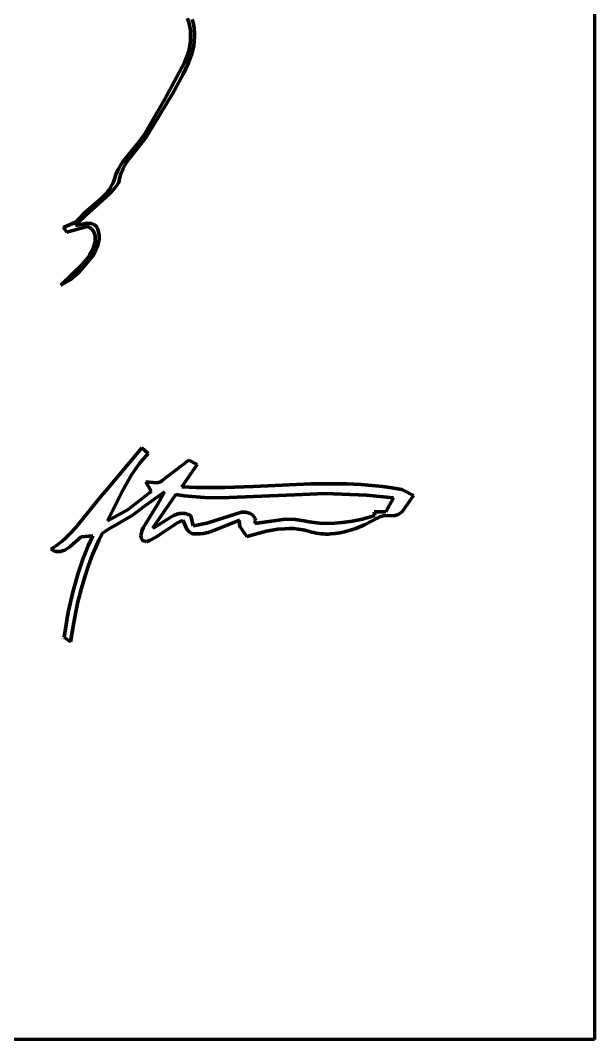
# Model space of a CAD drawing. Header units: millimetres. Extents: x 0 to 14.2, y 0 to 19.5.
# Drawn here: x 11.964 to 14.222, y 0 to 4.011 of the extents above; entities that cross this region are included whole.
import ezdxf

# ---------------------------------------------------------------- set-up
doc = ezdxf.new("R2010")
doc.units = ezdxf.units.MM
doc.layers.add('color#010101ff', color=7, linetype='CONTINUOUS', lineweight=100)
doc.layers.add('color#fdfdfdff', color=7, linetype='CONTINUOUS', lineweight=100)

msp = doc.modelspace()

# ---------------------------------------------------------------- linework, layer by layer
at = {"layer": 'color#010101ff'}
for p, q in [((12.6237, 4.0104), (12.6212, 4.0177)), ((12.6397, 4.0142), (12.642, 4.006)), ((12.6259, 4.003), (12.6237, 4.0104)), ((12.6278, 3.9955), (12.6259, 4.003)), ((12.6308, 3.9802), (12.6278, 3.9955)), ((12.6326, 3.9647), (12.6308, 3.9802)), ((12.642, 4.006), (12.6439, 3.9976)), ((12.6439, 3.9976), (12.6455, 3.9891)), ((12.6455, 3.9891), (12.6467, 3.9805)), ((12.6467, 3.9805), (12.6476, 3.9719)), ((12.6476, 3.9719), (12.6482, 3.9632)), ((12.6312, 3.9183), (12.6328, 3.9336)), ((12.6333, 3.9491), (12.6326, 3.9647)), ((12.6328, 3.9336), (12.6333, 3.9491)), ((12.6484, 3.9458), (12.6474, 3.9285)), ((12.6482, 3.9632), (12.6484, 3.9458)), ((12.6202, 3.8734), (12.6268, 3.8958)), ((12.6268, 3.8958), (12.6286, 3.9033)), ((12.6286, 3.9033), (12.6312, 3.9183)), ((12.6421, 3.8947), (12.6379, 3.8786)), ((12.6453, 3.9114), (12.6421, 3.8947)), ((12.6474, 3.9285), (12.6453, 3.9114)), ((12.6093, 3.8445), (12.6202, 3.8734)), ((12.6379, 3.8786), (12.6242, 3.8437)), ((12.532, 3.7011), (12.6093, 3.8445)), ((12.6242, 3.8437), (12.6036, 3.7983)), ((12.6036, 3.7983), (12.5624, 3.7214)), ((12.4519, 3.563), (12.532, 3.7011)), ((12.5624, 3.7214), (12.4642, 3.5621)), ((12.4216, 3.5222), (12.4519, 3.563)), ((12.4563, 3.549), (12.4337, 3.5179)), ((12.4642, 3.5621), (12.4563, 3.549)), ((12.3647, 3.4528), (12.4216, 3.5222)), ((12.4337, 3.5179), (12.3815, 3.4509)), ((12.3475, 3.4241), (12.3647, 3.4528)), ((12.3815, 3.4509), (12.3734, 3.438)), ((12.3388, 3.4036), (12.3475, 3.4241)), ((12.3603, 3.4107), (12.3577, 3.4035)), ((12.3632, 3.4178), (12.3603, 3.4107)), ((12.3663, 3.4246), (12.3632, 3.4178)), ((12.3734, 3.438), (12.3663, 3.4246)), ((12.3249, 3.3646), (12.3284, 3.3719)), ((12.3284, 3.3719), (12.3314, 3.3794)), ((12.3314, 3.3794), (12.334, 3.3872)), ((12.334, 3.3872), (12.3388, 3.4036)), ((12.3513, 3.3729), (12.3416, 3.359)), ((12.3523, 3.3808), (12.3513, 3.3729)), ((12.3537, 3.3886), (12.3523, 3.3808)), ((12.3556, 3.3962), (12.3537, 3.3886)), ((12.3577, 3.4035), (12.3556, 3.3962)), ((12.2979, 3.3262), (12.308, 3.3382)), ((12.308, 3.3382), (12.3127, 3.3444)), ((12.3127, 3.3444), (12.3171, 3.3509)), ((12.3312, 3.3459), (12.3144, 3.3274)), ((12.3171, 3.3509), (12.3212, 3.3577)), ((12.3212, 3.3577), (12.3249, 3.3646)), ((12.3416, 3.359), (12.3312, 3.3459)), ((12.2149, 3.2521), (12.2813, 3.3094)), ((12.3144, 3.3274), (12.221, 3.2445)), ((12.2813, 3.3094), (12.2979, 3.3262)), ((12.1983, 3.2355), (12.2149, 3.2521)), ((12.1336, 3.195), (12.1835, 3.2176)), ((12.1911, 3.2158), (12.18, 3.2035)), ((12.18, 3.2035), (12.2263, 3.2121)), ((12.1835, 3.2176), (12.1882, 3.2238)), ((12.1882, 3.2238), (12.1983, 3.2355)), ((12.221, 3.2445), (12.1911, 3.2158)), ((12.2263, 3.2121), (12.2388, 3.2119)), ((12.2388, 3.2119), (12.2447, 3.2107)), ((12.2447, 3.2107), (12.2503, 3.2087)), ((12.2503, 3.2087), (12.2555, 3.2057)), ((12.1461, 3.177), (12.1336, 3.195)), ((12.2257, 3.2), (12.1461, 3.177)), ((12.23, 3.1985), (12.2257, 3.2)), ((12.234, 3.1967), (12.23, 3.1985)), ((12.2376, 3.1946), (12.234, 3.1967)), ((12.2409, 3.1922), (12.2376, 3.1946)), ((12.2439, 3.1897), (12.2409, 3.1922)), ((12.2465, 3.1868), (12.2439, 3.1897)), ((12.2489, 3.1838), (12.2465, 3.1868)), ((12.2509, 3.1806), (12.2489, 3.1838)), ((12.2527, 3.1773), (12.2509, 3.1806)), ((12.2553, 3.1701), (12.2527, 3.1773)), ((12.257, 3.1624), (12.2553, 3.1701)), ((12.2555, 3.2057), (12.258, 3.2038)), ((12.258, 3.2038), (12.2603, 3.2015)), ((12.2603, 3.2015), (12.2626, 3.199)), ((12.2626, 3.199), (12.2647, 3.1961)), ((12.2647, 3.1961), (12.268, 3.1887)), ((12.268, 3.1887), (12.2714, 3.1772)), ((12.2714, 3.1772), (12.2731, 3.1654)), ((12.2494, 3.1136), (12.2547, 3.1295)), ((12.2547, 3.1295), (12.257, 3.142)), ((12.2576, 3.1544), (12.257, 3.1624)), ((12.257, 3.142), (12.2576, 3.1544)), ((12.2728, 3.1494), (12.268, 3.1255)), ((12.2731, 3.1654), (12.2728, 3.1494)), ((12.2258, 3.0734), (12.2361, 3.0886)), ((12.2361, 3.0886), (12.2421, 3.0994)), ((12.2421, 3.0994), (12.2494, 3.1136)), ((12.268, 3.1255), (12.2498, 3.0851)), ((12.123, 2.9693), (12.2061, 3.0503)), ((12.2498, 3.0851), (12.1917, 3.0166)), ((12.2061, 3.0503), (12.2258, 3.0734)), ((12.1917, 3.0166), (12.1594, 2.9902)), ((12.1339, 2.9746), (12.123, 2.9693)), ((12.1594, 2.9902), (12.1339, 2.9746)), ((12.2993, 2.1596), (12.4407, 2.3289)), ((12.4407, 2.3289), (12.4665, 2.306)), ((12.459, 2.2984), (12.4446, 2.2824)), ((12.4665, 2.306), (12.459, 2.2984)), ((12.4186, 2.2487), (12.401, 2.2219)), ((12.4312, 2.2658), (12.4186, 2.2487)), ((12.4446, 2.2824), (12.4312, 2.2658)), ((12.5208, 2.1997), (12.6255, 2.2804)), ((12.6584, 2.2624), (12.5988, 2.1755)), ((12.6255, 2.2804), (12.6584, 2.2624)), ((12.401, 2.2219), (12.3645, 2.1564)), ((12.4785, 2.1575), (12.457, 2.1947)), ((12.457, 2.1947), (12.5003, 2.1915)), ((12.5003, 2.1915), (12.511, 2.1934)), ((12.511, 2.1934), (12.517, 2.1965)), ((12.517, 2.1965), (12.5208, 2.1997)), ((12.5988, 2.1755), (12.627, 2.1741)), ((12.627, 2.1741), (12.6552, 2.1731)), ((12.6552, 2.1731), (12.6834, 2.1725)), ((12.6834, 2.1725), (12.7116, 2.1723)), ((12.7116, 2.1723), (12.768, 2.1728)), ((12.768, 2.1728), (12.8808, 2.1766)), ((12.8808, 2.1766), (13.1065, 2.1863)), ((13.1065, 2.1863), (13.1628, 2.1873)), ((13.1628, 2.1873), (13.191, 2.1874)), ((13.191, 2.1874), (13.2192, 2.1872)), ((13.2192, 2.1872), (13.2473, 2.1865)), ((13.2473, 2.1865), (13.2755, 2.1855)), ((13.2755, 2.1855), (13.3036, 2.184)), ((13.3036, 2.184), (13.3317, 2.182)), ((13.3317, 2.182), (13.3599, 2.1794)), ((13.3599, 2.1794), (13.388, 2.1763)), ((13.388, 2.1763), (13.4161, 2.1726)), ((13.4161, 2.1726), (13.4636, 2.1649)), ((12.1819, 2.0152), (12.2852, 2.1431)), ((12.2852, 2.1431), (12.2993, 2.1596)), ((12.3645, 2.1564), (12.3057, 2.0419)), ((12.388, 2.0863), (12.4732, 2.1525)), ((12.5306, 2.1555), (12.4513, 2.0984)), ((12.4732, 2.1525), (12.4785, 2.1575)), ((12.5722, 2.1406), (12.485, 2.0136)), ((12.5025, 2.106), (12.5306, 2.1555)), ((12.5761, 2.1445), (12.5722, 2.1406)), ((12.6079, 2.1402), (12.5761, 2.1445)), ((12.6398, 2.1369), (12.6079, 2.1402)), ((12.6878, 2.1336), (12.6398, 2.1369)), ((12.752, 2.132), (12.6878, 2.1336)), ((13.0411, 2.1441), (12.752, 2.132)), ((13.1626, 2.1487), (13.0411, 2.1441)), ((13.3243, 2.1425), (13.1626, 2.1487)), ((13.4317, 2.1316), (13.3243, 2.1425)), ((13.4011, 2.0774), (13.4317, 2.1316)), ((13.4636, 2.1649), (13.5099, 2.1414)), ((13.5099, 2.1414), (13.4648, 2.0768)), ((12.3057, 2.0419), (12.388, 2.0863)), ((12.4513, 2.0984), (12.4035, 2.0622)), ((12.4461, 2.0137), (12.5025, 2.106)), ((12.4035, 2.0622), (12.3098, 2.0082)), ((12.5095, 2.0269), (12.5591, 2.0588)), ((12.5591, 2.0588), (12.5692, 2.0638)), ((12.5692, 2.0638), (12.5795, 2.0676)), ((12.5795, 2.0676), (12.5847, 2.0691)), ((12.5847, 2.0691), (12.59, 2.0701)), ((12.59, 2.0701), (12.5953, 2.0708)), ((12.5953, 2.0708), (12.6006, 2.071)), ((12.6006, 2.071), (12.606, 2.0707)), ((12.606, 2.0707), (12.6115, 2.07)), ((12.6115, 2.07), (12.617, 2.0687)), ((12.617, 2.0687), (12.6225, 2.0668)), ((12.6225, 2.0668), (12.6282, 2.0643)), ((12.6282, 2.0643), (12.6339, 2.0612)), ((12.6339, 2.0612), (12.6433, 2.022)), ((12.697, 2.0325), (12.8339, 2.0755)), ((12.8339, 2.0755), (12.8506, 2.0752)), ((12.8506, 2.0752), (12.8672, 2.0703)), ((12.8672, 2.0703), (12.8767, 2.0646)), ((12.8767, 2.0646), (12.8822, 2.0588)), ((12.8822, 2.0588), (12.885, 2.0544)), ((12.885, 2.0544), (12.8868, 2.0494)), ((12.8857, 2.0312), (13.0059, 2.0484)), ((12.8868, 2.0494), (12.8877, 2.0439)), ((13.0059, 2.0484), (13.0441, 2.0469)), ((13.0441, 2.0469), (13.0694, 2.043)), ((13.2696, 2.0399), (13.3091, 2.0482)), ((13.3091, 2.0482), (13.3575, 2.062)), ((13.3674, 2.0513), (13.3176, 2.0259)), ((13.3549, 2.0773), (13.4011, 2.0774)), ((13.3575, 2.062), (13.3549, 2.0773)), ((13.3702, 2.0533), (13.3674, 2.0513)), ((13.376, 2.0565), (13.3702, 2.0533)), ((13.382, 2.0587), (13.376, 2.0565)), ((13.3914, 2.0607), (13.382, 2.0587)), ((13.4367, 2.0627), (13.3914, 2.0607)), ((13.4459, 2.0651), (13.4367, 2.0627)), ((13.4517, 2.0678), (13.4459, 2.0651)), ((13.4573, 2.0715), (13.4517, 2.0678)), ((13.4648, 2.0768), (13.4573, 2.0715)), ((12.1595, 1.9913), (12.1819, 2.0152)), ((12.3098, 2.0082), (12.2861, 1.9929)), ((12.4419, 2.0051), (12.4461, 2.0137)), ((12.485, 2.0136), (12.4948, 2.0183)), ((12.4948, 2.0183), (12.5095, 2.0269)), ((12.5814, 2.0338), (12.496, 1.9766)), ((12.6021, 2.0437), (12.5814, 2.0338)), ((12.6187, 2.0088), (12.6021, 2.0437)), ((12.6268, 1.9982), (12.6187, 2.0088)), ((12.6433, 2.022), (12.657, 2.0237)), ((12.657, 2.0237), (12.697, 2.0325)), ((12.7374, 2.0082), (12.702, 1.996)), ((12.8249, 2.0437), (12.7374, 2.0082)), ((12.8244, 2.0385), (12.8249, 2.0437)), ((12.8269, 2.0187), (12.8244, 2.0385)), ((12.8539, 1.9802), (12.8269, 2.0187)), ((12.8867, 2.0345), (12.8857, 2.0312)), ((12.8873, 2.0378), (12.8867, 2.0345)), ((12.8876, 2.0409), (12.8873, 2.0378)), ((12.8877, 2.0439), (12.8876, 2.0409)), ((12.9763, 2.008), (12.932, 2.0004)), ((13.0031, 2.0105), (12.9763, 2.008)), ((13.0209, 2.0111), (13.0031, 2.0105)), ((13.0386, 2.0107), (13.0209, 2.0111)), ((13.0564, 2.0092), (13.0386, 2.0107)), ((13.074, 2.0065), (13.0564, 2.0092)), ((13.0694, 2.043), (13.0793, 2.0408)), ((13.0828, 2.0047), (13.074, 2.0065)), ((13.0793, 2.0408), (13.0991, 2.0372)), ((13.0991, 2.0372), (13.119, 2.0344)), ((13.119, 2.0344), (13.1391, 2.0325)), ((13.1391, 2.0325), (13.1692, 2.0313)), ((13.1692, 2.0313), (13.1994, 2.0319)), ((13.1994, 2.0319), (13.2296, 2.0343)), ((13.2296, 2.0343), (13.2696, 2.0399)), ((13.2828, 2.0116), (13.2562, 2.0027)), ((13.3176, 2.0259), (13.2828, 2.0116)), ((12.1275, 1.9617), (12.1438, 1.9761)), ((12.1438, 1.9761), (12.1595, 1.9913)), ((12.2026, 1.9787), (12.1585, 1.9389)), ((12.2481, 1.9827), (12.2026, 1.9787)), ((12.2306, 1.9433), (12.2481, 1.9827)), ((12.2724, 1.9652), (12.2597, 1.9371)), ((12.2861, 1.9929), (12.2724, 1.9652)), ((12.437, 1.9835), (12.4419, 2.0051)), ((12.4381, 1.9745), (12.437, 1.9835)), ((12.4407, 1.9687), (12.4381, 1.9745)), ((12.4434, 1.9655), (12.4407, 1.9687)), ((12.447, 1.9628), (12.4434, 1.9655)), ((12.496, 1.9766), (12.4708, 1.9634)), ((12.6328, 1.9935), (12.6268, 1.9982)), ((12.6375, 1.9915), (12.6328, 1.9935)), ((12.6428, 1.9903), (12.6375, 1.9915)), ((12.6457, 1.9901), (12.6428, 1.9903)), ((12.6488, 1.9902), (12.6457, 1.9901)), ((12.6521, 1.9906), (12.6488, 1.9902)), ((12.6586, 1.9903), (12.6521, 1.9906)), ((12.6713, 1.9907), (12.6586, 1.9903)), ((12.6837, 1.9921), (12.6713, 1.9907)), ((12.702, 1.996), (12.6837, 1.9921)), ((12.932, 2.0004), (12.8539, 1.9802)), ((13.0916, 2.0025), (13.0828, 2.0047)), ((13.1003, 2), (13.0916, 2.0025)), ((13.109, 1.9972), (13.1003, 2)), ((13.1183, 1.9949), (13.109, 1.9972)), ((13.1276, 1.993), (13.1183, 1.9949)), ((13.1369, 1.9916), (13.1276, 1.993)), ((13.1462, 1.9905), (13.1369, 1.9916)), ((13.1554, 1.9897), (13.1462, 1.9905)), ((13.1647, 1.9894), (13.1554, 1.9897)), ((13.174, 1.9894), (13.1647, 1.9894)), ((13.1832, 1.9897), (13.174, 1.9894)), ((13.2017, 1.9913), (13.1832, 1.9897)), ((13.22, 1.994), (13.2017, 1.9913)), ((13.2382, 1.9979), (13.22, 1.994)), ((13.2562, 2.0027), (13.2382, 1.9979)), ((12.083, 1.9297), (12.0924, 1.9356)), ((12.088, 1.9268), (12.083, 1.9297)), ((12.0929, 1.9244), (12.088, 1.9268)), ((12.0924, 1.9356), (12.1015, 1.9418)), ((12.1015, 1.9418), (12.1104, 1.9482)), ((12.1104, 1.9482), (12.1275, 1.9617)), ((12.1382, 1.9261), (12.1297, 1.9227)), ((12.1465, 1.9306), (12.1382, 1.9261)), ((12.1585, 1.9389), (12.1465, 1.9306)), ((12.2096, 1.8899), (12.2306, 1.9433)), ((12.2597, 1.9371), (12.2478, 1.9086)), ((12.4515, 1.9608), (12.447, 1.9628)), ((12.4541, 1.96), (12.4515, 1.9608)), ((12.457, 1.9595), (12.4541, 1.96)), ((12.4601, 1.9592), (12.457, 1.9595)), ((12.4708, 1.9634), (12.4601, 1.9592)), ((12.0978, 1.9226), (12.0929, 1.9244)), ((12.1026, 1.9213), (12.0978, 1.9226)), ((12.1073, 1.9205), (12.1026, 1.9213)), ((12.1119, 1.9201), (12.1073, 1.9205)), ((12.1165, 1.9202), (12.1119, 1.9201)), ((12.1209, 1.9206), (12.1165, 1.9202)), ((12.1254, 1.9215), (12.1209, 1.9206)), ((12.1297, 1.9227), (12.1254, 1.9215)), ((12.1911, 1.8355), (12.2096, 1.8899)), ((12.2478, 1.9086), (12.2314, 1.8653)), ((12.2314, 1.8653), (12.2168, 1.8214)), ((12.1713, 1.7664), (12.1911, 1.8355)), ((12.2168, 1.8214), (12.2038, 1.7769)), ((12.152, 1.6823), (12.1713, 1.7664)), ((12.2038, 1.7769), (12.1888, 1.717)), ((12.1888, 1.717), (12.1733, 1.6413)), ((12.1352, 1.5832), (12.152, 1.6823)), ((12.1733, 1.6413), (12.1612, 1.5651)), ((12.1612, 1.5651), (12.1352, 1.5832))]:
    msp.add_line(p, q, dxfattribs=at)
at = {"layer": 'color#fdfdfdff'}
for p, q in [((14.2222, 19.4722), (14.2222, 0)), ((12.6212, 4.0177), (12.6237, 4.0104)), ((12.642, 4.006), (12.6397, 4.0142)), ((12.6237, 4.0104), (12.6259, 4.003)), ((12.6259, 4.003), (12.6278, 3.9955)), ((12.6278, 3.9955), (12.6308, 3.9802)), ((12.6308, 3.9802), (12.6326, 3.9647)), ((12.6439, 3.9976), (12.642, 4.006)), ((12.6455, 3.9891), (12.6439, 3.9976)), ((12.6467, 3.9805), (12.6455, 3.9891)), ((12.6476, 3.9719), (12.6467, 3.9805)), ((12.6482, 3.9632), (12.6476, 3.9719)), ((12.6328, 3.9336), (12.6312, 3.9183)), ((12.6326, 3.9647), (12.6333, 3.9491)), ((12.6333, 3.9491), (12.6328, 3.9336)), ((12.6474, 3.9285), (12.6484, 3.9458)), ((12.6484, 3.9458), (12.6482, 3.9632)), ((12.6268, 3.8958), (12.6202, 3.8734)), ((12.6286, 3.9033), (12.6268, 3.8958)), ((12.6312, 3.9183), (12.6286, 3.9033)), ((12.6379, 3.8786), (12.6421, 3.8947)), ((12.6421, 3.8947), (12.6453, 3.9114)), ((12.6453, 3.9114), (12.6474, 3.9285)), ((12.6202, 3.8734), (12.6093, 3.8445)), ((12.6242, 3.8437), (12.6379, 3.8786)), ((12.6093, 3.8445), (12.532, 3.7011)), ((12.6036, 3.7983), (12.6242, 3.8437)), ((12.5624, 3.7214), (12.6036, 3.7983)), ((12.532, 3.7011), (12.4519, 3.563)), ((12.4642, 3.5621), (12.5624, 3.7214)), ((12.4519, 3.563), (12.4216, 3.5222)), ((12.4337, 3.5179), (12.4563, 3.549)), ((12.4563, 3.549), (12.4642, 3.5621)), ((12.4216, 3.5222), (12.3647, 3.4528)), ((12.3815, 3.4509), (12.4337, 3.5179)), ((12.3647, 3.4528), (12.3475, 3.4241)), ((12.3734, 3.438), (12.3815, 3.4509)), ((12.3475, 3.4241), (12.3388, 3.4036)), ((12.3577, 3.4035), (12.3603, 3.4107)), ((12.3603, 3.4107), (12.3632, 3.4178)), ((12.3632, 3.4178), (12.3663, 3.4246)), ((12.3663, 3.4246), (12.3734, 3.438)), ((12.3284, 3.3719), (12.3249, 3.3646)), ((12.3314, 3.3794), (12.3284, 3.3719)), ((12.334, 3.3872), (12.3314, 3.3794)), ((12.3388, 3.4036), (12.334, 3.3872)), ((12.3416, 3.359), (12.3513, 3.3729)), ((12.3513, 3.3729), (12.3523, 3.3808)), ((12.3523, 3.3808), (12.3537, 3.3886)), ((12.3537, 3.3886), (12.3556, 3.3962)), ((12.3556, 3.3962), (12.3577, 3.4035)), ((12.308, 3.3382), (12.2979, 3.3262)), ((12.3127, 3.3444), (12.308, 3.3382)), ((12.3171, 3.3509), (12.3127, 3.3444)), ((12.3144, 3.3274), (12.3312, 3.3459)), ((12.3212, 3.3577), (12.3171, 3.3509)), ((12.3249, 3.3646), (12.3212, 3.3577)), ((12.3312, 3.3459), (12.3416, 3.359)), ((12.2813, 3.3094), (12.2149, 3.2521)), ((12.221, 3.2445), (12.3144, 3.3274)), ((12.2979, 3.3262), (12.2813, 3.3094)), ((12.2149, 3.2521), (12.1983, 3.2355)), ((12.1835, 3.2176), (12.1336, 3.195)), ((12.18, 3.2035), (12.1911, 3.2158)), ((12.2263, 3.2121), (12.18, 3.2035)), ((12.1882, 3.2238), (12.1835, 3.2176)), ((12.1983, 3.2355), (12.1882, 3.2238)), ((12.1911, 3.2158), (12.221, 3.2445)), ((12.2388, 3.2119), (12.2263, 3.2121)), ((12.2447, 3.2107), (12.2388, 3.2119)), ((12.2503, 3.2087), (12.2447, 3.2107)), ((12.2555, 3.2057), (12.2503, 3.2087)), ((12.1336, 3.195), (12.1461, 3.177)), ((12.1461, 3.177), (12.2257, 3.2)), ((12.2257, 3.2), (12.23, 3.1985)), ((12.23, 3.1985), (12.234, 3.1967)), ((12.234, 3.1967), (12.2376, 3.1946)), ((12.2376, 3.1946), (12.2409, 3.1922)), ((12.2409, 3.1922), (12.2439, 3.1897)), ((12.2439, 3.1897), (12.2465, 3.1868)), ((12.2465, 3.1868), (12.2489, 3.1838)), ((12.2489, 3.1838), (12.2509, 3.1806)), ((12.2509, 3.1806), (12.2527, 3.1773)), ((12.2527, 3.1773), (12.2553, 3.1701)), ((12.2553, 3.1701), (12.257, 3.1624)), ((12.258, 3.2038), (12.2555, 3.2057)), ((12.2603, 3.2015), (12.258, 3.2038)), ((12.2626, 3.199), (12.2603, 3.2015)), ((12.2647, 3.1961), (12.2626, 3.199)), ((12.268, 3.1887), (12.2647, 3.1961)), ((12.2714, 3.1772), (12.268, 3.1887)), ((12.2731, 3.1654), (12.2714, 3.1772)), ((12.2547, 3.1295), (12.2494, 3.1136)), ((12.257, 3.142), (12.2547, 3.1295)), ((12.257, 3.1624), (12.2576, 3.1544)), ((12.2576, 3.1544), (12.257, 3.142)), ((12.268, 3.1255), (12.2728, 3.1494)), ((12.2728, 3.1494), (12.2731, 3.1654)), ((12.2361, 3.0886), (12.2258, 3.0734)), ((12.2421, 3.0994), (12.2361, 3.0886)), ((12.2494, 3.1136), (12.2421, 3.0994)), ((12.2498, 3.0851), (12.268, 3.1255)), ((12.2061, 3.0503), (12.123, 2.9693)), ((12.1917, 3.0166), (12.2498, 3.0851)), ((12.2258, 3.0734), (12.2061, 3.0503)), ((12.1594, 2.9902), (12.1917, 3.0166)), ((12.123, 2.9693), (12.1339, 2.9746)), ((12.1339, 2.9746), (12.1594, 2.9902)), ((12.4407, 2.3289), (12.2993, 2.1596)), ((12.4665, 2.306), (12.4407, 2.3289)), ((12.4446, 2.2824), (12.459, 2.2984)), ((12.459, 2.2984), (12.4665, 2.306)), ((12.401, 2.2219), (12.4186, 2.2487)), ((12.4186, 2.2487), (12.4312, 2.2658)), ((12.4312, 2.2658), (12.4446, 2.2824)), ((12.6255, 2.2804), (12.5208, 2.1997)), ((12.5988, 2.1755), (12.6584, 2.2624)), ((12.6584, 2.2624), (12.6255, 2.2804)), ((12.3645, 2.1564), (12.401, 2.2219)), ((12.5003, 2.1915), (12.457, 2.1947)), ((12.457, 2.1947), (12.4785, 2.1575)), ((12.511, 2.1934), (12.5003, 2.1915)), ((12.517, 2.1965), (12.511, 2.1934)), ((12.5208, 2.1997), (12.517, 2.1965)), ((12.627, 2.1741), (12.5988, 2.1755)), ((12.6552, 2.1731), (12.627, 2.1741)), ((12.6834, 2.1725), (12.6552, 2.1731)), ((12.7116, 2.1723), (12.6834, 2.1725)), ((12.768, 2.1728), (12.7116, 2.1723)), ((12.8808, 2.1766), (12.768, 2.1728)), ((13.1065, 2.1863), (12.8808, 2.1766)), ((13.1628, 2.1873), (13.1065, 2.1863)), ((13.191, 2.1874), (13.1628, 2.1873)), ((13.2192, 2.1872), (13.191, 2.1874)), ((13.2473, 2.1865), (13.2192, 2.1872)), ((13.2755, 2.1855), (13.2473, 2.1865)), ((13.3036, 2.184), (13.2755, 2.1855)), ((13.3317, 2.182), (13.3036, 2.184)), ((13.3599, 2.1794), (13.3317, 2.182)), ((13.388, 2.1763), (13.3599, 2.1794)), ((13.4161, 2.1726), (13.388, 2.1763)), ((13.4636, 2.1649), (13.4161, 2.1726)), ((12.2852, 2.1431), (12.1819, 2.0152)), ((12.2993, 2.1596), (12.2852, 2.1431)), ((12.3057, 2.0419), (12.3645, 2.1564)), ((12.4732, 2.1525), (12.388, 2.0863)), ((12.4513, 2.0984), (12.5306, 2.1555)), ((12.4785, 2.1575), (12.4732, 2.1525)), ((12.485, 2.0136), (12.5722, 2.1406)), ((12.5306, 2.1555), (12.5025, 2.106)), ((12.5722, 2.1406), (12.5761, 2.1445)), ((12.5761, 2.1445), (12.6079, 2.1402)), ((12.6079, 2.1402), (12.6398, 2.1369)), ((12.6398, 2.1369), (12.6878, 2.1336)), ((12.6878, 2.1336), (12.752, 2.132)), ((12.752, 2.132), (13.0411, 2.1441)), ((13.0411, 2.1441), (13.1626, 2.1487)), ((13.1626, 2.1487), (13.3243, 2.1425)), ((13.3243, 2.1425), (13.4317, 2.1316)), ((13.4317, 2.1316), (13.4011, 2.0774)), ((13.5099, 2.1414), (13.4636, 2.1649)), ((13.4648, 2.0768), (13.5099, 2.1414)), ((12.388, 2.0863), (12.3057, 2.0419)), ((12.4035, 2.0622), (12.4513, 2.0984)), ((12.5025, 2.106), (12.4461, 2.0137)), ((12.3098, 2.0082), (12.4035, 2.0622)), ((12.5591, 2.0588), (12.5095, 2.0269)), ((12.5692, 2.0638), (12.5591, 2.0588)), ((12.5795, 2.0676), (12.5692, 2.0638)), ((12.5847, 2.0691), (12.5795, 2.0676)), ((12.59, 2.0701), (12.5847, 2.0691)), ((12.5953, 2.0708), (12.59, 2.0701)), ((12.6006, 2.071), (12.5953, 2.0708)), ((12.606, 2.0707), (12.6006, 2.071)), ((12.6115, 2.07), (12.606, 2.0707)), ((12.617, 2.0687), (12.6115, 2.07)), ((12.6225, 2.0668), (12.617, 2.0687)), ((12.6282, 2.0643), (12.6225, 2.0668)), ((12.6339, 2.0612), (12.6282, 2.0643)), ((12.6433, 2.022), (12.6339, 2.0612)), ((12.8339, 2.0755), (12.697, 2.0325)), ((12.8506, 2.0752), (12.8339, 2.0755)), ((12.8672, 2.0703), (12.8506, 2.0752)), ((12.8767, 2.0646), (12.8672, 2.0703)), ((12.8822, 2.0588), (12.8767, 2.0646)), ((12.885, 2.0544), (12.8822, 2.0588)), ((12.8868, 2.0494), (12.885, 2.0544)), ((13.0059, 2.0484), (12.8857, 2.0312)), ((12.8877, 2.0439), (12.8868, 2.0494)), ((13.0441, 2.0469), (13.0059, 2.0484)), ((13.0694, 2.043), (13.0441, 2.0469)), ((13.3091, 2.0482), (13.2696, 2.0399)), ((13.3575, 2.062), (13.3091, 2.0482)), ((13.3176, 2.0259), (13.3674, 2.0513)), ((13.4011, 2.0774), (13.3549, 2.0773)), ((13.3549, 2.0773), (13.3575, 2.062)), ((13.3674, 2.0513), (13.3702, 2.0533)), ((13.3702, 2.0533), (13.376, 2.0565)), ((13.376, 2.0565), (13.382, 2.0587)), ((13.382, 2.0587), (13.3914, 2.0607)), ((13.3914, 2.0607), (13.4367, 2.0627)), ((13.4367, 2.0627), (13.4459, 2.0651)), ((13.4459, 2.0651), (13.4517, 2.0678)), ((13.4517, 2.0678), (13.4573, 2.0715)), ((13.4573, 2.0715), (13.4648, 2.0768)), ((12.1819, 2.0152), (12.1595, 1.9913)), ((12.2861, 1.9929), (12.3098, 2.0082)), ((12.4461, 2.0137), (12.4419, 2.0051)), ((12.4948, 2.0183), (12.485, 2.0136)), ((12.5095, 2.0269), (12.4948, 2.0183)), ((12.496, 1.9766), (12.5814, 2.0338)), ((12.5814, 2.0338), (12.6021, 2.0437)), ((12.6021, 2.0437), (12.6187, 2.0088)), ((12.6187, 2.0088), (12.6268, 1.9982)), ((12.657, 2.0237), (12.6433, 2.022)), ((12.697, 2.0325), (12.657, 2.0237)), ((12.702, 1.996), (12.7374, 2.0082)), ((12.7374, 2.0082), (12.8249, 2.0437)), ((12.8249, 2.0437), (12.8244, 2.0385)), ((12.8244, 2.0385), (12.8269, 2.0187)), ((12.8269, 2.0187), (12.8539, 1.9802)), ((12.8857, 2.0312), (12.8867, 2.0345)), ((12.8867, 2.0345), (12.8873, 2.0378)), ((12.8873, 2.0378), (12.8876, 2.0409)), ((12.8876, 2.0409), (12.8877, 2.0439)), ((12.932, 2.0004), (12.9763, 2.008)), ((12.9763, 2.008), (13.0031, 2.0105)), ((13.0031, 2.0105), (13.0209, 2.0111)), ((13.0209, 2.0111), (13.0386, 2.0107)), ((13.0386, 2.0107), (13.0564, 2.0092)), ((13.0564, 2.0092), (13.074, 2.0065)), ((13.0793, 2.0408), (13.0694, 2.043)), ((13.074, 2.0065), (13.0828, 2.0047)), ((13.0991, 2.0372), (13.0793, 2.0408)), ((13.119, 2.0344), (13.0991, 2.0372)), ((13.1391, 2.0325), (13.119, 2.0344)), ((13.1692, 2.0313), (13.1391, 2.0325)), ((13.1994, 2.0319), (13.1692, 2.0313)), ((13.2296, 2.0343), (13.1994, 2.0319)), ((13.2696, 2.0399), (13.2296, 2.0343)), ((13.2562, 2.0027), (13.2828, 2.0116)), ((13.2828, 2.0116), (13.3176, 2.0259)), ((12.1438, 1.9761), (12.1275, 1.9617)), ((12.1595, 1.9913), (12.1438, 1.9761)), ((12.1585, 1.9389), (12.2026, 1.9787)), ((12.2026, 1.9787), (12.2481, 1.9827)), ((12.2481, 1.9827), (12.2306, 1.9433)), ((12.2597, 1.9371), (12.2724, 1.9652)), ((12.2724, 1.9652), (12.2861, 1.9929)), ((12.4419, 2.0051), (12.437, 1.9835)), ((12.437, 1.9835), (12.4381, 1.9745)), ((12.4381, 1.9745), (12.4407, 1.9687)), ((12.4407, 1.9687), (12.4434, 1.9655)), ((12.4434, 1.9655), (12.447, 1.9628)), ((12.4708, 1.9634), (12.496, 1.9766)), ((12.6268, 1.9982), (12.6328, 1.9935)), ((12.6328, 1.9935), (12.6375, 1.9915)), ((12.6375, 1.9915), (12.6428, 1.9903)), ((12.6428, 1.9903), (12.6457, 1.9901)), ((12.6457, 1.9901), (12.6488, 1.9902)), ((12.6488, 1.9902), (12.6521, 1.9906)), ((12.6521, 1.9906), (12.6586, 1.9903)), ((12.6586, 1.9903), (12.6713, 1.9907)), ((12.6713, 1.9907), (12.6837, 1.9921)), ((12.6837, 1.9921), (12.702, 1.996)), ((12.8539, 1.9802), (12.932, 2.0004)), ((13.0828, 2.0047), (13.0916, 2.0025)), ((13.0916, 2.0025), (13.1003, 2)), ((13.1003, 2), (13.109, 1.9972)), ((13.109, 1.9972), (13.1183, 1.9949)), ((13.1183, 1.9949), (13.1276, 1.993)), ((13.1276, 1.993), (13.1369, 1.9916)), ((13.1369, 1.9916), (13.1462, 1.9905)), ((13.1462, 1.9905), (13.1554, 1.9897)), ((13.1554, 1.9897), (13.1647, 1.9894)), ((13.1647, 1.9894), (13.174, 1.9894)), ((13.174, 1.9894), (13.1832, 1.9897)), ((13.1832, 1.9897), (13.2017, 1.9913)), ((13.2017, 1.9913), (13.22, 1.994)), ((13.22, 1.994), (13.2382, 1.9979)), ((13.2382, 1.9979), (13.2562, 2.0027)), ((12.0924, 1.9356), (12.083, 1.9297)), ((12.083, 1.9297), (12.088, 1.9268)), ((12.088, 1.9268), (12.0929, 1.9244)), ((12.1015, 1.9418), (12.0924, 1.9356)), ((12.1104, 1.9482), (12.1015, 1.9418)), ((12.1275, 1.9617), (12.1104, 1.9482)), ((12.1297, 1.9227), (12.1382, 1.9261)), ((12.1382, 1.9261), (12.1465, 1.9306)), ((12.1465, 1.9306), (12.1585, 1.9389)), ((12.2306, 1.9433), (12.2096, 1.8899)), ((12.2478, 1.9086), (12.2597, 1.9371)), ((12.447, 1.9628), (12.4515, 1.9608)), ((12.4515, 1.9608), (12.4541, 1.96)), ((12.4541, 1.96), (12.457, 1.9595)), ((12.457, 1.9595), (12.4601, 1.9592)), ((12.4601, 1.9592), (12.4708, 1.9634)), ((12.0929, 1.9244), (12.0978, 1.9226)), ((12.0978, 1.9226), (12.1026, 1.9213)), ((12.1026, 1.9213), (12.1073, 1.9205)), ((12.1073, 1.9205), (12.1119, 1.9201)), ((12.1119, 1.9201), (12.1165, 1.9202)), ((12.1165, 1.9202), (12.1209, 1.9206)), ((12.1209, 1.9206), (12.1254, 1.9215)), ((12.1254, 1.9215), (12.1297, 1.9227)), ((12.2096, 1.8899), (12.1911, 1.8355)), ((12.2314, 1.8653), (12.2478, 1.9086)), ((12.2168, 1.8214), (12.2314, 1.8653)), ((12.1911, 1.8355), (12.1713, 1.7664)), ((12.2038, 1.7769), (12.2168, 1.8214)), ((12.1713, 1.7664), (12.152, 1.6823)), ((12.1888, 1.717), (12.2038, 1.7769)), ((12.1733, 1.6413), (12.1888, 1.717)), ((12.152, 1.6823), (12.1352, 1.5832)), ((12.1612, 1.5651), (12.1733, 1.6413)), ((12.1352, 1.5832), (12.1612, 1.5651)), ((14.2222, 0), (0, 0))]:
    msp.add_line(p, q, dxfattribs=at)

doc.saveas('drawing.dxf')
